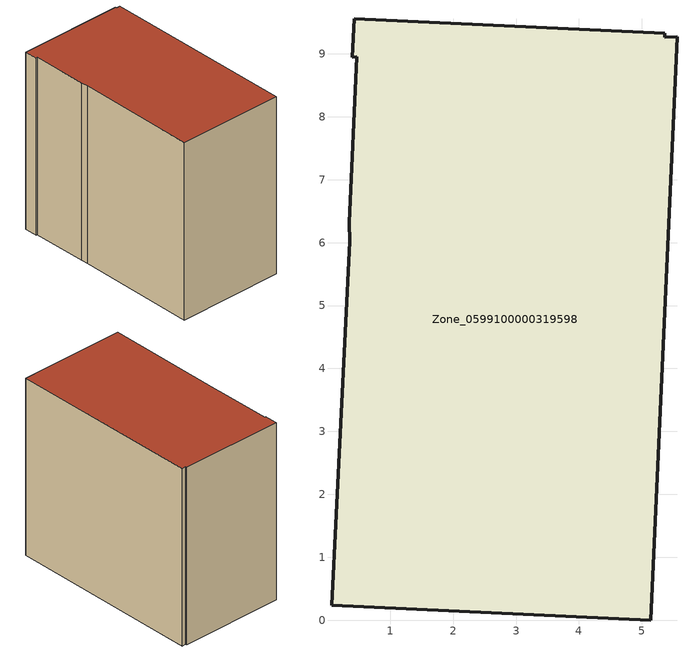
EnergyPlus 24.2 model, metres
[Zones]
Zone_0599100000319598
 floor ground (C_G): 5.56,9.27 5.14,0 0.07,0.23 0.36,6.02 0.35,6.32 0.47,8.95 0.4,8.95 0.43,9.56 5.37,9.33 5.36,9.26 z0
 wall outside (C_F): 0.35,6.32 0.36,6.02 0.07,0.23 5.14,0 5.56,9.27 5.36,9.26 5.37,9.33 0.43,9.56 0.4,8.95 0.47,8.95 0.35,6.32 z0:8.51
 roof outside (C_R): 5.14,0 5.56,9.27 5.36,9.26 5.37,9.33 0.43,9.56 0.4,8.95 0.47,8.95 0.35,6.32 0.36,6.02 0.07,0.23 z8.51
[BUILDING]
Pand.0599100000319598: North Axis=0; Terrain=City; Loads Convergence Tolerance Value=0.04; Temperature Convergence Tolerance Value=0.4; Solar Distribution=FullExterior; Maximum Number of Warmup Days=25; Minimum Number of Warmup Days=1
[Site:Location]
Rotterdam.The.Hague.AP_ZH_NLD Design_Conditions: Latitude=51.96; Longitude=4.45; Time Zone=1; Elevation=-4.5
[SITE:GROUNDTEMPERATURE:BUILDINGSURFACE]
18, 18, 18, 18, 18, 18, 18, 18, 18, 18, 18, 18
[MATERIAL] Thermal Absorptance=0.9; Solar Absorptance=0.7; Visible Absorptance=0.7
Name | Roughness | Thickness | Conductivity | Density | Specific Heat
G.TC.1975-1991 | MediumSmooth | 0.15 | 0.288461 | 540 | 1210
F.TC.1975-1991 | Rough | 0.3 | 0.230769 | 1920 | 840
R.TC.1975-1991 | MediumRough | 0.2 | 0.153846 | 1500 | 1000
[CONSTRUCTION]
C_G: G.TC.1975-1991
C_F: F.TC.1975-1991
C_R: R.TC.1975-1991
[ZONE]
Zone_0599100000319598: Type=1; Multiplier=1; Ceiling Height=Autocalculate; Volume=Autocalculate; Floor Area=autocalculate; Part of Total Floor Area=Yes
[ZONEINFILTRATION:DESIGNFLOWRATE]
Infil_Zone_0599100000319598: Zone or ZoneList or Space or SpaceList=Zone_0599100000319598; Schedule=AlwaysOn; Design Flow Rate Calculation Method=Flow/Area; Flow Rate per Floor Area=0.003; Constant Term Coefficient=1; Temperature Term Coefficient=0; Velocity Term Coefficient=0; Velocity Squared Term Coefficient=0
[HVACTEMPLATE:ZONE:IDEALLOADSAIRSYSTEM]
Zone_0599100000319598: Maximum Heating Supply Air Temperature=50; Minimum Cooling Supply Air Temperature=13; Maximum Heating Supply Air Humidity Ratio=0.0156; Minimum Cooling Supply Air Humidity Ratio=0.0077; Heating Limit=NoLimit; Cooling Limit=NoLimit; Dehumidification Control Type=ConstantSensibleHeatRatio; Cooling Sensible Heat Ratio=0.7; Dehumidification Setpoint=60; Humidification Control Type=None; Humidification Setpoint=30; Outdoor Air Method=None; Outdoor Air Flow Rate per Person=0.00944; Outdoor Air Flow Rate per Zone Floor Area=0; Outdoor Air Flow Rate per Zone=0; Demand Controlled Ventilation Type=None; Outdoor Air Economizer Type=NoEconomizer; Heat Recovery Type=None; Sensible Heat Recovery Effectiveness=0.7; Latent Heat Recovery Effectiveness=0.65
[ZONECONTROL:THERMOSTAT]
ThermostatControl_Zone_0599100000319598: Zone or ZoneList=Zone_0599100000319598; Control Type Schedule=DualSetpointControlType; Control 1=Thermostat_Zone_0599100000319598; Temperature Difference Between Cutout And Setpoint=0
[THERMOSTATSETPOINT:DUALSETPOINT]
Thermostat_Zone_0599100000319598: Heating Setpoint Temperature Schedule=HeatingSetpoint_Zone_0599100000319598; Cooling Setpoint Temperature Schedule=CoolingSetpoint_Zone_0599100000319598
[SCHEDULE:COMPACT]
HeatingSetpoint_Zone_0599100000319598: Through: 12/31, For: AllDays, Until: 24:00, 21
CoolingSetpoint_Zone_0599100000319598: Through: 12/31, For: AllDays, Until: 24:00, 24
DualSetpointControlType: Through: 12/31, For: AllDays, Until: 24:00, 4
AlwaysOn: Through: 12/31, For: AllDays, Until: 24:00, 1
